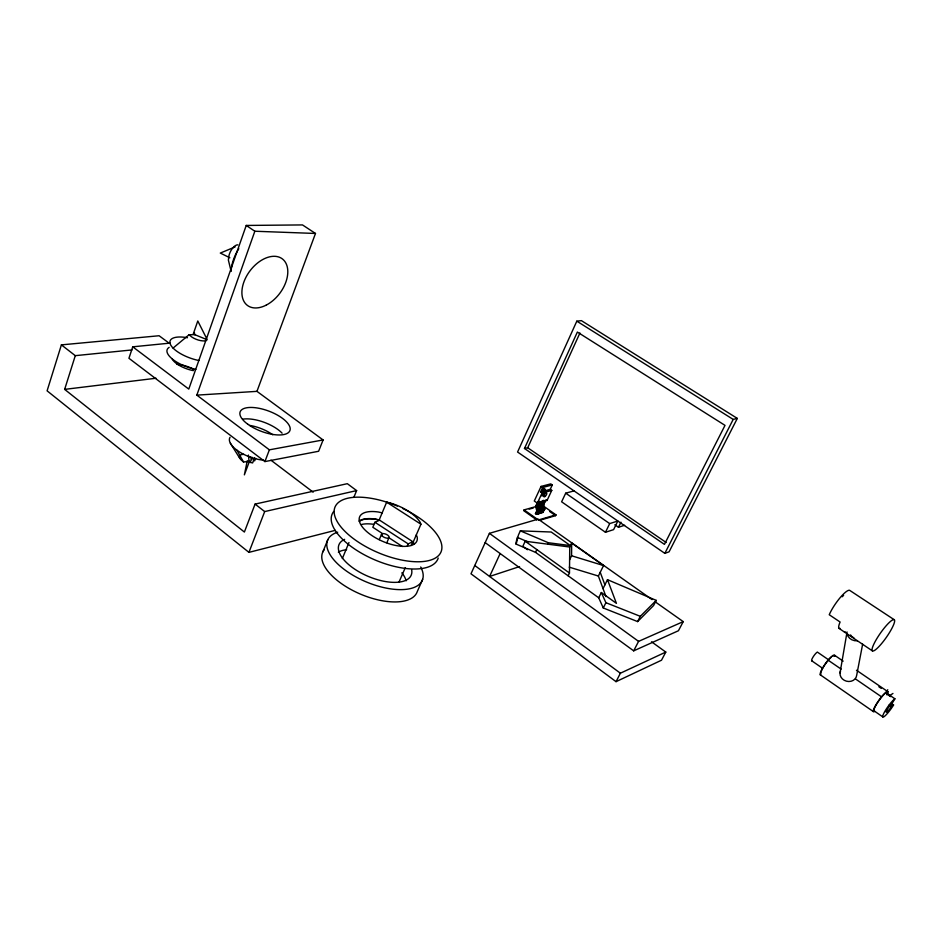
<?xml version="1.0" encoding="UTF-8"?>
<svg xmlns="http://www.w3.org/2000/svg" width="942" height="942" viewBox="0 0 942 942"><rect width="100%" height="100%" fill="white"/><g stroke="black" fill="none" stroke-linecap="round" stroke-linejoin="round"><path stroke-width="1.41" d="M569.616 559.819L571.57 555.768L571.664 543.028L603.551 565.565L598.382 576.033L605.965 596.569M568.132 575.798L569.474 573.019L569.745 547.019L571.664 543.028M840.04 672.894L847.046 631.941M862.637 644.187L856.69 675.237A8.419 7.348 14.5 0 1 846.505 681.196A8.419 7.348 14.5 0 1 840.523 671.034M247.275 460.709L244.367 474.862L249.135 462.181L248.429 455.057M515.721 543.899L517.323 537.376L527.956 541.885M543.24 490.57L543.769 488.415L544.947 489.239L543.346 495.704L541.697 495.81L544.947 489.239M169.289 343.288L159.104 335.741L61.395 344.878L47.1 390.836L248.935 552.365L335.222 530.37M353.909 497.199L356.618 490.594L347.327 483.682L255.082 504.088L244.39 532.042L64.645 389.376L75.289 355.664L131.986 349.929M170.09 343.112L132.74 346.821L128.936 358.278L264.902 461.58L318.62 451.265L323.094 439.949L256.954 391.354L196.831 395.134L254.846 231.237L315.488 233.463L256.954 391.354M315.488 233.463L302.5 224.926L246.239 225.444L188.789 389.081L132.74 346.821M254.54 457.824L252.621 462.922L250.219 462.404L252.138 457.306M255.623 458.33L254.658 460.873L253.104 459.531M264.902 461.58L269.377 449.829L323.094 439.949M248.935 552.365L264.69 511.577L356.618 490.594M322.835 551.906L327.84 539.66M342.358 558.512L348.976 542.533M359.455 521.256A30.603 13.518 23 0 1 375.67 519.313L379.638 520.196L374.928 522.28L372.82 527.273L382.664 533.678M359.114 521.067A31.004 13.706 23 0 1 375.54 519.101L379.19 519.913L386.656 502.18L390.318 503.016A31.168 13.435 23 0 1 420.05 522.115L420.933 524.211L413.232 541.98L414.103 544.123M379.296 539.601L381.545 534.291M386.809 542.757L389.07 537.458M407.109 546.395L408.192 543.887L412.784 541.697L413.726 544.017M411.159 545.43L412.784 541.697M398.949 582.227L405.272 567.685M422.64 579.389L417.306 591.482A51.233 23.738 23 0 1 358.572 593.295A51.233 23.738 23 0 1 324.154 549.775M576.822 321.163L517.57 452.03L664.84 553.366L669.091 551.812L737.315 418.413L581.391 320.633L576.822 321.163L733.194 419.414L737.315 418.413M524.482 448.486L577.364 332.055L725.01 425.372L664.451 544.382L524.482 448.486L527.697 447.756L666.182 542.498M527.697 447.756L579.931 332.985M652.064 599.607L538.188 519.113L489.404 533.337L470.988 573.796L616.033 681.667L661.508 660.212L665.794 652.076L651.534 641.785M500.155 553.543L489.593 576.457L519.537 566.601M536.351 506.455L524.093 509.881L523.717 510.682L536.822 519.96M520.349 530.852L548.326 542.733L570.416 545.606L551.223 532.018L520.349 530.852L518.418 535.021L516.181 544.135L535.527 552.353L598.712 597.793L603.269 607.979L637.604 621.59L653.583 605.529L656.233 600.384L607.484 579.683L603.033 588.632M552.295 484.942L550.764 483.882L541.049 486.425L534.291 501.003L537.352 503.146L547.067 500.461L551.765 490.417L550.234 489.357L540.52 491.959L542.592 487.497L552.295 484.942L550.234 489.357M543.346 492.69L542.168 491.865L543.769 488.415M536.445 514.379L537.976 511.106L536.822 506.525L539.319 502.463L537.517 506.325L538.671 510.905L537.14 514.179L535.456 513.673L536.787 510.847L535.633 506.266L537.635 501.956M537.352 503.146L542.062 493.031L551.765 490.417M536.551 513.366L537.541 514.061L539.059 510.788L537.917 506.219L540.402 502.157L539.413 501.474M537.541 514.061L539.754 510.599L538.6 506.019L540.402 502.157M538.553 513.767L540.072 510.505L538.93 505.936L541.414 501.886L539.613 505.736L540.767 510.305L539.236 513.578L537.564 513.072L539.236 513.578M535.456 513.673L537.47 510.646L536.787 510.847M539.742 513.425L541.273 510.164L540.119 505.595L542.604 501.556L540.802 505.407L541.956 509.975L540.425 513.237L538.753 512.731M539.978 512.389L540.955 513.084L542.486 509.822L541.332 505.253L543.828 500.249M542.827 500.52L543.817 501.215L541.332 505.253M569.745 547.019L525.2 541.238L522.81 546.36L527.449 549.704M542.639 512.601L544.158 509.339L543.016 504.782L545.5 500.755L543.699 504.594L544.841 509.151L542.639 512.601L541.65 511.906L542.969 509.092M541.827 504.535L543.169 509.622L540.955 513.084M535.527 552.353L536.834 549.586M574.043 490.888L565.695 493.184L561.62 501.803L605.459 532.277L613.595 529.639L617.834 521.02L609.698 523.599L605.459 532.277M539.366 520.396L555.592 515.651L555.968 514.85L542.992 505.748M547.655 544.146L548.326 542.733M614.832 524.765L618.458 527.273L620.966 522.186M598.712 597.793L601.326 592.53L616.421 603.351L607.484 579.683M603.269 607.979L605.906 602.692L601.326 592.53M664.84 553.366L733.194 419.414M637.604 621.59L640.301 616.327L656.233 600.384M616.033 681.667L620.389 673.212L665.794 652.076M485.177 542.627L633.683 650.851L638.582 641.372L683.233 621.626L655.656 602.15M683.233 621.626L678.428 630.74L633.683 650.851M887.764 689.721L885.986 692.688L894.9 698.787L892.121 703.38A5.558 0.93 -54.6 0 0 887.482 709.091A5.558 0.93 -54.6 0 0 886.846 712.093A5.558 0.93 -54.6 0 0 891.473 706.382L893.569 704.969L891.356 703.45M173.069 348.081L189.059 334.751L195.312 334.61L193.675 333.739L194.582 333.079M889.589 695.691L892.957 693.453M235.1 246.91L220.31 253.068L229.872 257.778M618.458 527.273L624.64 525.271M538.388 519.984L555.968 514.85M537.976 511.106L538.671 510.905M539.059 510.788L539.754 510.599M540.072 510.505L540.767 510.305M541.273 510.164L541.956 509.975M542.486 509.822L543.169 509.622M544.158 509.339L544.841 509.151M536.822 506.525L537.517 506.325M537.917 506.219L538.6 506.019M538.93 505.936L539.613 505.736M540.119 505.595L540.802 505.407M543.016 504.782L543.699 504.594M529.168 509.163L533.254 508.009M535.633 506.266L536.328 506.066M543.817 501.215L542.145 500.72M542.168 491.865L542.969 491.653L542.168 494.891L543.346 495.704M857.385 640.76L857.279 640.784A8.831 7.618 12.7 0 1 847.129 633.954L847.129 633.848M64.645 389.376L156.031 378.237M243.695 454.338A9.82 4.215 20.4 0 0 240.74 459.566L243.507 461.992L249.654 461.38L250.219 462.404M382.169 512.86L378.507 512.036A31.074 13.6 23 0 0 360.15 523.399A31.074 13.6 23 0 0 393.556 544.994A31.074 13.6 23 0 0 417.176 537.034L416.293 534.915M569.251 567.166L598.382 576.033M571.57 555.768L603.551 565.565M605.906 602.692L640.301 616.327M207.287 339.791L193.263 334.033L197.785 320.987L206.651 338.543M386.656 502.18L420.933 524.211M379.19 519.913L413.232 541.98M374.928 522.28L408.192 543.887M388.81 537.682L402.34 546.501M894.382 619.824A19.028 3.638 -55 0 0 875.636 640.69A19.028 3.638 -55 0 0 880.005 645.423A19.028 3.638 -55 0 0 894.382 619.824L849.955 590.54A18.769 4.121 -55.1 0 0 840.441 597.322A18.769 4.121 -55.1 0 0 829.243 614.737L840.099 622.026A18.828 4.003 -55.1 0 0 839.075 628.42L872.351 650.851M246.239 225.444L254.846 231.237M834.694 655.349L843.161 661.143M856.466 670.233L887.917 691.722M878.851 686.753L881.276 688.402M887.023 694.16L890.614 696.621M828.124 659.482L817.35 652.076A5.428 1.166 -54.7 0 0 812.722 657.598A5.428 1.166 -54.7 0 0 812.404 660.719M828.077 660.142L841.147 669.114M855.407 678.899L881.547 696.844M889.26 704.863L891.473 706.382M811.651 660.742L822.472 668.208M565.695 493.184L609.698 523.599M873.882 710.727L882.736 716.862M820.27 674.813L873.281 711.54M541.049 486.425L542.592 487.497M540.52 491.959L542.062 493.031M545.936 499.672L547.067 500.461M539.742 501.38L540.732 502.074M549.692 511.506L555.592 515.651M542.333 511.706L543.322 512.401M537.234 513.166L538.223 513.861M536.151 513.484L537.14 514.179M524.093 509.881L537.199 519.148M525.2 541.238L569.474 573.019M489.404 533.337L638.582 641.372M474.768 565.483L620.389 673.212M196.831 395.134L269.377 449.829M270.931 460.179L313.168 492.171M61.395 344.878L75.289 355.664M255.082 504.088L264.69 511.577M189.059 334.751L191.721 336.965A9.761 3.638 19.6 0 0 206.345 340.498M230.378 443.258L239.727 458.212M236.995 450.229L243.507 461.992M600.231 572.3L604.905 584.852M250.607 456.799L251.502 459.531M540.143 505.006L540.72 507.279M539.213 506.478L539.79 508.762M177.002 364.33A18.322 7.218 19.4 0 1 184.597 365.661M185.727 365.991A18.322 7.218 19.4 0 1 194.311 369.594M193.381 370.642A18.381 7.124 19.4 0 1 172.127 358.82A24.904 9.585 19.5 0 1 169.16 347.363M242.918 419.143A26.482 10.927 20.6 0 1 282.105 433.167M237.855 244.826A9.832 4.781 -64.7 0 0 228.847 256.142L228.376 260.098L231.12 271.32A25.293 12.128 -64.7 0 1 238.821 248.676M198.939 360.527A24.963 9.491 19.5 0 1 170.596 344.772A24.963 9.491 19.5 0 1 187.458 337.742M195.83 369.394A24.904 9.585 19.5 0 1 172.08 358.843M263.642 460.155A25.293 10.656 20.5 0 1 238.255 451.124A25.293 10.656 20.5 0 1 230.025 437.312M249.595 425.384A25.363 10.55 20.5 0 1 272.78 434.78M411.666 569.804A39.199 17.874 23 0 1 366.144 575.48A39.199 17.874 23 0 1 344.642 539.354M338.355 552.142A39.058 18.098 23 0 1 346.644 549.692M401.857 572.83A39.058 18.098 23 0 1 406.167 580.802M420.697 566.99A51.421 23.456 23 0 1 366.297 581.932A51.421 23.456 23 0 1 337.695 532.206M438.218 558.064A57.438 25.387 23 0 1 372.855 559.018A57.438 25.387 23 0 1 333.786 511.412M402.67 508.433A57.556 25.198 23 0 1 426.891 561.008A57.556 25.198 23 0 1 336.8 520.832A57.556 25.198 23 0 1 397.347 506.054M361.457 524.494A30.556 13.588 23 0 1 373.574 524.305M820.859 675.108A12.175 2.52 -54.7 0 1 826.146 662.603A12.175 2.52 -54.7 0 1 834.777 656.338M874.777 711.316A12.376 2.131 -54.6 0 1 875.118 706.264A12.376 2.131 -54.6 0 1 884.55 693.5A12.376 2.131 -54.6 0 1 887.411 694.219M820.859 674.013A11.174 2.32 -54.7 0 1 823.814 666.394A11.174 2.32 -54.7 0 1 831.327 657.127M832.622 656.185A11.174 2.32 -54.7 0 1 834.106 656.15M874.353 710.951A11.375 1.955 -54.6 0 1 880.57 698.375A11.375 1.955 -54.6 0 1 886.858 694.819M893.569 704.969A11.398 1.896 -54.6 0 1 884.055 716.674A11.398 1.896 -54.6 0 1 885.386 710.468A11.398 1.896 -54.6 0 1 894.9 698.787M842.148 596.792A15.213 3.344 -55.1 0 1 843.608 595.391M839.958 628.326A25.316 5.393 -55.1 0 1 839.075 628.42M845.327 631.941A25.363 5.322 -55.1 0 1 844.456 632.047M853.805 637.699A5.746 4.957 12.7 0 1 850.591 634.932M266.339 305.055A29.096 18.663 -53.2 0 0 283.954 260.357A29.096 18.663 -53.2 0 0 244.261 280.999A29.096 18.663 -53.2 0 0 266.339 305.055M247.84 424.253A26.576 10.786 20.6 0 0 289.535 431.33A26.576 10.786 20.6 0 0 257.731 408.063A26.576 10.786 20.6 0 0 247.84 424.253M382.181 535.951A4.086 1.802 23 0 0 388.775 537.835A4.086 1.802 23 0 0 384.972 533.843A4.086 1.802 23 0 0 382.181 535.951M545.135 496.422A2.296 0.883 -55 0 0 546.69 493.102A2.296 0.883 -55 0 0 544.099 495.245A2.296 0.883 -55 0 0 545.135 496.422"/></g></svg>
